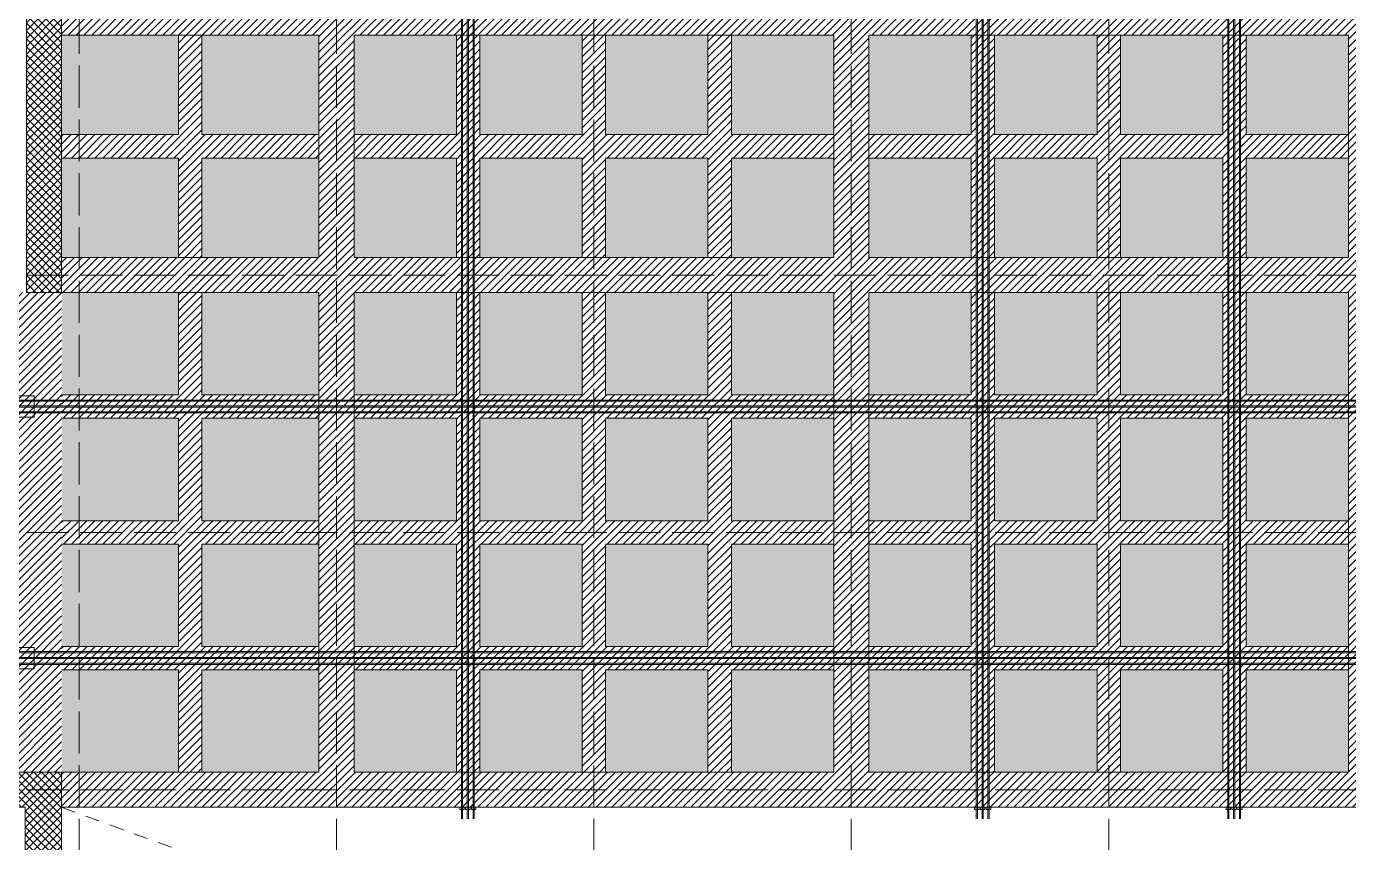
# Model space of a CAD drawing. Header units: metres. Extents: x -175 to 101, y -7 to 93.
# Drawn here: x 64.47 to 75.77, y 43.58 to 50.56 of the extents above; entities that cross this region are included whole.
import ezdxf

# ---------------------------------------------------------------- set-up
doc = ezdxf.new("R2010")
doc.units = ezdxf.units.M
doc.linetypes.add('ACAD_ISO02W100', pattern=[15, 12, -3])
for name, color, linetype, lineweight, transparency in [('DG_DISCONTINUA', 252, 'ACAD_ISO02W100', 5, 0.6), ('DG_EJES', 253, 'ACAD_ISO02W100', 5, 0.7), ('E_TRANSPARENTE', 254, 'Continuous', 9, 0.4)]:
    doc.layers.add(name, color=color, linetype=linetype, lineweight=lineweight, transparency=transparency)
for name, color, linetype, lineweight in [('E_NERVIOS', 20, 'Continuous', 9), ('E_PILARES', 14, 'Continuous', 9), ('E_POSTENSADO', 12, 'Continuous', 13), ('E_SOMBREADO', 252, 'Continuous', 5), ('E_VIGAS', 14, 'Continuous', 9)]:
    doc.layers.add(name, color=color, linetype=linetype, lineweight=lineweight)
pattern_1 = [(45, (60.478136, 37.583447), (-0.03367596, 0.03367596), [])]

# ---------------------------------------------------------------- blocks, each defined once
blk = doc.blocks.new('POST1')
at = {"layer": 'E_POSTENSADO'}
for p, q in [((-4661.351, 3073.912), (-4661.351, 3092.022)), ((-4661.341, 3073.912), (-4661.341, 3092.022)), ((-4661.301, 3073.912), (-4661.301, 3092.022)), ((-4661.291, 3073.912), (-4661.291, 3092.022)), ((-4661.251, 3073.912), (-4661.251, 3092.022)), ((-4661.241, 3073.912), (-4661.241, 3092.022))]:
    blk.add_line(p, q, dxfattribs=at)
at = {"layer": 'E_TRANSPARENTE', "linetype": 'Continuous'}
blk.add_lwpolyline([(-4661.387, 3092.042), (-4661.204, 3092.042), (-4661.204, 3091.847), (-4661.387, 3091.847)], close=True, dxfattribs=at)

msp = doc.modelspace()

# ---------------------------------------------------------------- hatches: boundary and pattern name
at = {"linetype": 'Continuous', "transparency": 33554508}
h = msp.add_hatch(dxfattribs=at)
h.set_pattern_fill('ANSI37', color=256, scale=0.015, angle=90)
h.set_pattern_definition([(135, (4914.41051, -2869.521634), (-0.03367596045, -0.03367596045), []), (225, (4914.41051, -2869.521634), (0.03367596045, -0.03367596045), [])])
h.paths.add_polyline_path([(64.7681, 54.8834), (60.7781, 54.8834), (60.7781, 48.2834), (61.0781, 48.2834), (61.0781, 54.6334), (64.4681, 54.6334), (64.4681, 48.2834), (64.7681, 48.2834)])
h = msp.add_hatch(dxfattribs=at)
h.set_pattern_fill('ANSI31', color=256, scale=0.015)
h.set_pattern_definition(pattern_1)
h.paths.add_polyline_path([(82.3681, 54.8834), (82.3681, 54.8834), (64.7681, 54.8834), (64.7681, 53.8084), (66.9681, 53.8084), (66.9681, 50.7834), (64.7681, 50.7834), (64.7681, 50.4834), (66.9681, 50.4834), (66.9681, 48.5834), (64.7681, 48.5834), (64.7681, 48.2834), (66.9681, 48.2834), (66.9681, 44.1834), (64.7681, 44.1834), (64.7681, 43.8834), (82.3681, 43.8834), (82.3681, 44.1834)])
h.paths.add_polyline_path([(71.3681, 53.8084), (67.2681, 53.8084), (67.2681, 50.7834), (71.3681, 50.7834)], flags=16)
h.paths.add_polyline_path([(75.7681, 53.8084), (71.6681, 53.8084), (71.6681, 50.7834), (75.7681, 50.7834)], flags=16)
h.paths.add_polyline_path([(80.1681, 53.8084), (76.0681, 53.8084), (76.0681, 50.7834), (80.1681, 50.7834)], flags=16)
h.paths.add_polyline_path([(81.3431, 53.8084), (80.4681, 53.8084), (80.4681, 50.7834), (81.3431, 50.7834)], flags=16)
h.paths.add_polyline_path([(81.3431, 50.4834), (80.4681, 50.4834), (80.4681, 48.5834), (81.3431, 48.5834)], flags=16)
h.paths.add_polyline_path([(80.1681, 50.4834), (76.0681, 50.4834), (76.0681, 48.5834), (80.1681, 48.5834)], flags=16)
h.paths.add_polyline_path([(75.7681, 50.4834), (71.6681, 50.4834), (71.6681, 48.5834), (75.7681, 48.5834)], flags=16)
h.paths.add_polyline_path([(71.3681, 50.4834), (67.2681, 50.4834), (67.2681, 48.5834), (71.3681, 48.5834)], flags=16)
h.paths.add_polyline_path([(71.3681, 48.2834), (67.2681, 48.2834), (67.2681, 44.1834), (71.3681, 44.1834)], flags=16)
h.paths.add_polyline_path([(75.7681, 48.2834), (71.6681, 48.2834), (71.6681, 44.1834), (75.7681, 44.1834)], flags=16)
h.paths.add_polyline_path([(80.1681, 48.2834), (76.0681, 48.2834), (76.0681, 44.1834), (80.1681, 44.1834)], flags=16)
h.paths.add_polyline_path([(81.3431, 48.2834), (80.4681, 48.2834), (80.4681, 44.1834), (81.3431, 44.1834)], flags=16)
h = msp.add_hatch(dxfattribs=at)
h.set_pattern_fill('ANSI31', color=256, scale=0.015)
h.set_pattern_definition(pattern_1)
h.paths.add_polyline_path([(66.9681, 47.4084), (65.9681, 47.4084), (65.9681, 48.2834), (65.7681, 48.2834), (65.7681, 47.4084), (64.7681, 47.4084), (64.7681, 47.2084), (65.7681, 47.2084), (65.7681, 46.3334), (64.7681, 46.3334), (64.7681, 46.1334), (65.7681, 46.1334), (65.7681, 45.2584), (64.7681, 45.2584), (64.7681, 45.0584), (65.7681, 45.0584), (65.7681, 44.1834), (65.9681, 44.1834), (65.9681, 45.0584), (66.9681, 45.0584), (66.9681, 45.2584), (65.9681, 45.2584), (65.9681, 46.1334), (66.9681, 46.1334), (66.9681, 46.3334), (65.9681, 46.3334), (65.9681, 47.2084), (66.9681, 47.2084)])
h.paths.add_polyline_path([(71.3681, 47.4084), (70.4931, 47.4084), (70.4931, 48.2834), (70.2931, 48.2834), (70.2931, 47.4084), (69.4181, 47.4084), (69.4181, 48.2834), (69.2181, 48.2834), (69.2181, 47.4084), (68.3431, 47.4084), (68.3431, 48.2834), (68.1431, 48.2834), (68.1431, 47.4084), (67.2681, 47.4084), (67.2681, 47.2084), (68.1431, 47.2084), (68.1431, 46.3334), (67.2681, 46.3334), (67.2681, 46.1334), (68.1431, 46.1334), (68.1431, 45.2584), (67.2681, 45.2584), (67.2681, 45.0584), (68.1431, 45.0584), (68.1431, 44.1834), (68.3431, 44.1834), (68.3431, 45.0584), (69.2181, 45.0584), (69.2181, 44.1834), (69.4181, 44.1834), (69.4181, 45.0584), (70.2931, 45.0584), (70.2931, 44.1834), (70.4931, 44.1834), (70.4931, 45.0584), (71.3681, 45.0584), (71.3681, 45.2584), (70.4931, 45.2584), (70.4931, 46.1334), (71.3681, 46.1334), (71.3681, 46.3334), (70.4931, 46.3334), (70.4931, 47.2084), (71.3681, 47.2084)])
h.paths.add_polyline_path([(68.3431, 47.2084), (69.2181, 47.2084), (69.2181, 46.3334), (68.3431, 46.3334)], flags=16)
h.paths.add_polyline_path([(69.4181, 47.2084), (70.2931, 47.2084), (70.2931, 46.3334), (69.4181, 46.3334)], flags=16)
h.paths.add_polyline_path([(68.3431, 46.1334), (69.2181, 46.1334), (69.2181, 45.2584), (68.3431, 45.2584)], flags=16)
h.paths.add_polyline_path([(69.4181, 46.1334), (70.2931, 46.1334), (70.2931, 45.2584), (69.4181, 45.2584)], flags=16)
h.paths.add_polyline_path([(66.9681, 51.8584), (65.9681, 51.8584), (65.9681, 52.7334), (66.9681, 52.7334), (66.9681, 52.9334), (65.9681, 52.9334), (65.9681, 53.8084), (65.7681, 53.8084), (65.7681, 52.9334), (64.7681, 52.9334), (64.7681, 52.7334), (65.7681, 52.7334), (65.7681, 51.8584), (64.7681, 51.8584), (64.7681, 51.6584), (65.7681, 51.6584), (65.7681, 50.7834), (65.9681, 50.7834), (65.9681, 51.6584), (66.9681, 51.6584)])
h.paths.add_polyline_path([(65.9681, 50.4834), (65.7681, 50.4834), (65.7681, 49.6334), (64.7681, 49.6334), (64.7681, 49.4334), (65.7681, 49.4334), (65.7681, 48.5834), (65.9681, 48.5834), (65.9681, 49.4334), (66.9681, 49.4334), (66.9681, 49.6334), (65.9681, 49.6334)])
h.paths.add_polyline_path([(71.3681, 49.6334), (70.4931, 49.6334), (70.4931, 50.4834), (70.2931, 50.4834), (70.2931, 49.6334), (69.4181, 49.6334), (69.4181, 50.4834), (69.2181, 50.4834), (69.2181, 49.6334), (68.3431, 49.6334), (68.3431, 50.4834), (68.1431, 50.4834), (68.1431, 49.6334), (67.2681, 49.6334), (67.2681, 49.4334), (68.1431, 49.4334), (68.1431, 48.5834), (68.3431, 48.5834), (68.3431, 49.4334), (69.2181, 49.4334), (69.2181, 48.5834), (69.4181, 48.5834), (69.4181, 49.4334), (70.2931, 49.4334), (70.2931, 48.5834), (70.4931, 48.5834), (70.4931, 49.4334), (71.3681, 49.4334)])
h.paths.add_polyline_path([(70.4931, 52.7334), (71.3681, 52.7334), (71.3681, 52.9334), (70.4931, 52.9334), (70.4931, 53.8084), (70.2931, 53.8084), (70.2931, 52.9334), (69.4181, 52.9334), (69.4181, 53.8084), (69.2181, 53.8084), (69.2181, 52.9334), (68.3431, 52.9334), (68.3431, 53.8084), (68.1431, 53.8084), (68.1431, 52.9334), (67.2681, 52.9334), (67.2681, 52.7334), (68.1431, 52.7334), (68.1431, 51.8584), (67.2681, 51.8584), (67.2681, 51.6584), (68.1431, 51.6584), (68.1431, 50.7834), (68.3431, 50.7834), (68.3431, 51.6584), (69.2181, 51.6584), (69.2181, 50.7834), (69.4181, 50.7834), (69.4181, 51.6584), (70.2931, 51.6584), (70.2931, 50.7834), (70.4931, 50.7834), (70.4931, 51.6584), (71.3681, 51.6584), (71.3681, 51.8584), (70.4931, 51.8584)])
h.paths.add_polyline_path([(68.3431, 52.7334), (69.2181, 52.7334), (69.2181, 51.8584), (68.3431, 51.8584)], flags=16)
h.paths.add_polyline_path([(69.4181, 52.7334), (70.2931, 52.7334), (70.2931, 51.8584), (69.4181, 51.8584)], flags=16)
h.paths.add_polyline_path([(75.7681, 52.9334), (74.8931, 52.9334), (74.8931, 53.8084), (74.6931, 53.8084), (74.6931, 52.9334), (73.8181, 52.9334), (73.8181, 53.8084), (73.6181, 53.8084), (73.6181, 52.9334), (72.7431, 52.9334), (72.7431, 53.8084), (72.5431, 53.8084), (72.5431, 52.9334), (71.6681, 52.9334), (71.6681, 52.7334), (72.5431, 52.7334), (72.5431, 51.8584), (71.6681, 51.8584), (71.6681, 51.6584), (72.5431, 51.6584), (72.5431, 50.7834), (72.7431, 50.7834), (72.7431, 51.6584), (73.6181, 51.6584), (73.6181, 50.7834), (73.8181, 50.7834), (73.8181, 51.6584), (74.6931, 51.6584), (74.6931, 50.7834), (74.8931, 50.7834), (74.8931, 51.6584), (75.7681, 51.6584), (75.7681, 51.8584), (74.8931, 51.8584), (74.8931, 52.7334), (75.7681, 52.7334)])
h.paths.add_polyline_path([(72.7431, 52.7334), (73.6181, 52.7334), (73.6181, 51.8584), (72.7431, 51.8584)], flags=16)
h.paths.add_polyline_path([(73.8181, 52.7334), (74.6931, 52.7334), (74.6931, 51.8584), (73.8181, 51.8584)], flags=16)
h.paths.add_polyline_path([(80.1681, 52.9334), (79.2931, 52.9334), (79.2931, 53.8084), (79.0931, 53.8084), (79.0931, 52.9334), (78.2181, 52.9334), (78.2181, 53.8084), (78.0181, 53.8084), (78.0181, 52.9334), (77.1431, 52.9334), (77.1431, 53.8084), (76.9431, 53.8084), (76.9431, 52.9334), (76.0681, 52.9334), (76.0681, 52.7334), (76.9431, 52.7334), (76.9431, 51.8584), (76.0681, 51.8584), (76.0681, 51.6584), (76.9431, 51.6584), (76.9431, 50.7834), (77.1431, 50.7834), (77.1431, 51.6584), (78.0181, 51.6584), (78.0181, 50.7834), (78.2181, 50.7834), (78.2181, 51.6584), (79.0931, 51.6584), (79.0931, 50.7834), (79.2931, 50.7834), (79.2931, 51.6584), (80.1681, 51.6584), (80.1681, 51.8584), (79.2931, 51.8584), (79.2931, 52.7334), (80.1681, 52.7334)])
h.paths.add_polyline_path([(78.0181, 52.7334), (78.0181, 51.8584), (77.1431, 51.8584), (77.1431, 52.7334)], flags=16)
h.paths.add_polyline_path([(78.2181, 52.7334), (79.0931, 52.7334), (79.0931, 51.8584), (78.2181, 51.8584)], flags=16)
h.paths.add_polyline_path([(80.1681, 49.6334), (79.2931, 49.6334), (79.2931, 50.4834), (79.0931, 50.4834), (79.0931, 49.6334), (78.2181, 49.6334), (78.2181, 50.4834), (78.0181, 50.4834), (78.0181, 49.6334), (77.1431, 49.6334), (77.1431, 50.4834), (76.9431, 50.4834), (76.9431, 49.6334), (76.0681, 49.6334), (76.0681, 49.4334), (76.9431, 49.4334), (76.9431, 48.5834), (77.1431, 48.5834), (77.1431, 49.4334), (78.0181, 49.4334), (78.0181, 48.5834), (78.2181, 48.5834), (78.2181, 49.4334), (79.0931, 49.4334), (79.0931, 48.5834), (79.2931, 48.5834), (79.2931, 49.4334), (80.1681, 49.4334)])
h.paths.add_polyline_path([(75.7681, 49.6334), (74.8931, 49.6334), (74.8931, 50.4834), (74.6931, 50.4834), (74.6931, 49.6334), (73.8181, 49.6334), (73.8181, 50.4834), (73.6181, 50.4834), (73.6181, 49.6334), (72.7431, 49.6334), (72.7431, 50.4834), (72.5431, 50.4834), (72.5431, 49.6334), (71.6681, 49.6334), (71.6681, 49.4334), (72.5431, 49.4334), (72.5431, 48.5834), (72.7431, 48.5834), (72.7431, 49.4334), (73.6181, 49.4334), (73.6181, 48.5834), (73.8181, 48.5834), (73.8181, 49.4334), (74.6931, 49.4334), (74.6931, 48.5834), (74.8931, 48.5834), (74.8931, 49.4334), (75.7681, 49.4334)])
h.paths.add_polyline_path([(81.3431, 52.9334), (80.4681, 52.9334), (80.4681, 52.7334), (81.3431, 52.7334)])
h.paths.add_polyline_path([(81.3431, 51.8584), (80.4681, 51.8584), (80.4681, 51.6584), (81.3431, 51.6584)])
h.paths.add_polyline_path([(81.3431, 49.6334), (80.4681, 49.6334), (80.4681, 49.4334), (81.3431, 49.4334)])
h.paths.add_polyline_path([(75.7681, 47.4084), (74.8931, 47.4084), (74.8931, 48.2834), (74.6931, 48.2834), (74.6931, 47.4084), (73.8181, 47.4084), (73.8181, 48.2834), (73.6181, 48.2834), (73.6181, 47.4084), (72.7431, 47.4084), (72.7431, 48.2834), (72.5431, 48.2834), (72.5431, 47.4084), (71.6681, 47.4084), (71.6681, 47.2084), (72.5431, 47.2084), (72.5431, 46.3334), (71.6681, 46.3334), (71.6681, 46.1334), (72.5431, 46.1334), (72.5431, 45.2584), (71.6681, 45.2584), (71.6681, 45.0584), (72.5431, 45.0584), (72.5431, 44.1834), (72.7431, 44.1834), (72.7431, 45.0584), (73.6181, 45.0584), (73.6181, 44.1834), (73.8181, 44.1834), (73.8181, 45.0584), (74.6931, 45.0584), (74.6931, 44.1834), (74.8931, 44.1834), (74.8931, 45.0584), (75.7681, 45.0584), (75.7681, 45.2584), (74.8931, 45.2584), (74.8931, 46.1334), (75.7681, 46.1334), (75.7681, 46.3334), (74.8931, 46.3334), (74.8931, 47.2084), (75.7681, 47.2084)])
h.paths.add_polyline_path([(74.6931, 47.2084), (74.6931, 46.3334), (73.8181, 46.3334), (73.8181, 47.2084)], flags=16)
h.paths.add_polyline_path([(73.6181, 47.2084), (73.6181, 46.3334), (72.7431, 46.3334), (72.7431, 47.2084)], flags=16)
h.paths.add_polyline_path([(74.6931, 46.1334), (74.6931, 45.2584), (73.8181, 45.2584), (73.8181, 46.1334)], flags=16)
h.paths.add_polyline_path([(73.6181, 46.1334), (73.6181, 45.2584), (72.7431, 45.2584), (72.7431, 46.1334)], flags=16)
h.paths.add_polyline_path([(80.1681, 47.4084), (79.2931, 47.4084), (79.2931, 48.2834), (79.0931, 48.2834), (79.0931, 47.4084), (78.2181, 47.4084), (78.2181, 48.2834), (78.0181, 48.2834), (78.0181, 47.4084), (77.1431, 47.4084), (77.1431, 48.2834), (76.9431, 48.2834), (76.9431, 47.4084), (76.0681, 47.4084), (76.0681, 47.2084), (76.9431, 47.2084), (76.9431, 46.3334), (76.0681, 46.3334), (76.0681, 46.1334), (76.9431, 46.1334), (76.9431, 45.2584), (76.0681, 45.2584), (76.0681, 45.0584), (76.9431, 45.0584), (76.9431, 44.1834), (77.1431, 44.1834), (77.1431, 45.0584), (78.0181, 45.0584), (78.0181, 44.1834), (78.2181, 44.1834), (78.2181, 45.0584), (79.0931, 45.0584), (79.0931, 44.1834), (79.2931, 44.1834), (79.2931, 45.0584), (80.1681, 45.0584), (80.1681, 45.2584), (79.2931, 45.2584), (79.2931, 46.1334), (80.1681, 46.1334), (80.1681, 46.3334), (79.2931, 46.3334), (79.2931, 47.2084), (80.1681, 47.2084)])
h.paths.add_polyline_path([(77.1431, 47.2084), (78.0181, 47.2084), (78.0181, 46.3334), (77.1431, 46.3334)], flags=16)
h.paths.add_polyline_path([(77.1431, 46.1334), (78.0181, 46.1334), (78.0181, 45.2584), (77.1431, 45.2584)], flags=16)
h.paths.add_polyline_path([(78.2181, 47.2084), (79.0931, 47.2084), (79.0931, 46.3334), (78.2181, 46.3334)], flags=16)
h.paths.add_polyline_path([(78.2181, 46.1334), (79.0931, 46.1334), (79.0931, 45.2584), (78.2181, 45.2584)], flags=16)
h.paths.add_polyline_path([(81.3431, 47.4084), (80.4681, 47.4084), (80.4681, 47.2084), (81.3431, 47.2084)])
h.paths.add_polyline_path([(81.3431, 46.3334), (80.4681, 46.3334), (80.4681, 46.1334), (81.3431, 46.1334)])
h.paths.add_polyline_path([(81.3431, 45.2584), (80.4681, 45.2584), (80.4681, 45.0584), (81.3431, 45.0584)])
h.paths.add_polyline_path([(64.4581, 40.8084), (64.068, 40.8084), (64.068, 41.6834), (63.868, 41.6834), (63.868, 40.8084), (62.8681, 40.8084), (62.8681, 41.6834), (62.6681, 41.6834), (62.6681, 40.8084), (61.6683, 40.8084), (61.6683, 41.6834), (61.4683, 41.6834), (61.4683, 40.8084), (61.0781, 40.8084), (61.0781, 40.6084), (61.4683, 40.6084), (61.4683, 39.7334), (61.0781, 39.7334), (61.0781, 39.5334), (61.4683, 39.5334), (61.4683, 38.6584), (61.6683, 38.6584), (61.6683, 39.5334), (62.6681, 39.5334), (62.6681, 38.6584), (62.8681, 38.6584), (62.8681, 39.5334), (63.868, 39.5334), (63.868, 38.6584), (64.068, 38.6584), (64.068, 39.5334), (64.4581, 39.5334), (64.4581, 39.7334), (64.068, 39.7334), (64.068, 40.6084), (64.4581, 40.6084)])
h.paths.add_polyline_path([(62.6681, 40.6084), (62.6681, 39.7334), (61.6683, 39.7334), (61.6683, 40.6084)], flags=16)
h.paths.add_polyline_path([(62.8681, 40.6084), (63.868, 40.6084), (63.868, 39.7334), (62.8681, 39.7334)], flags=16)
h = msp.add_hatch(dxfattribs=at)
h.set_pattern_fill('ANSI31', color=256, scale=0.015)
h.set_pattern_definition([(45, (50.403136, 37.283447), (-0.03367596, 0.03367596), [])])
h.paths.add_polyline_path([(60.7781, 44.1838), (60.7781, 48.2834), (64.7681, 48.2834), (64.7681, 44.1838)])
h = msp.add_hatch(dxfattribs=at)
h.set_pattern_fill('ANSI37', color=256, scale=0.015, angle=90)
h.set_pattern_definition([(135, (4889.417717, -2874.17289), (-0.03367596045, -0.03367596045), []), (225, (4889.417717, -2874.17289), (0.03367596045, -0.03367596045), [])])
h.paths.add_polyline_path([(61.2386, 44.1838), (60.7781, 44.1838), (60.7781, 41.6834), (64.7681, 41.6834), (64.7681, 44.1838), (64.2976, 44.1838), (64.2976, 43.8834), (64.4581, 43.8834), (64.4581, 41.9834), (61.0781, 41.9834), (61.0781, 43.8834), (61.2386, 43.8834)])
h.paths.add_polyline_path([(63.0976, 44.1838), (62.4386, 44.1838), (62.4386, 43.8834), (63.0976, 43.8834)], flags=16)
at = {"layer": 'E_SOMBREADO', "linetype": 'Continuous', "transparency": 33554457}
h = msp.add_hatch(color=256, dxfattribs=at)
h.dxf.hatch_style = 1
h.paths.add_polyline_path([(65.7681, 50.4834), (64.7681, 50.4834), (64.7681, 49.6334), (65.7681, 49.6334)])
h = msp.add_hatch(color=256, dxfattribs=at)
h.dxf.hatch_style = 1
h.paths.add_polyline_path([(66.9681, 50.4834), (65.9681, 50.4834), (65.9681, 49.6334), (66.9681, 49.6334)])
h = msp.add_hatch(color=256, dxfattribs=at)
h.dxf.hatch_style = 1
h.paths.add_polyline_path([(68.1431, 50.4834), (67.2681, 50.4834), (67.2681, 49.6334), (68.1431, 49.6334)])
h = msp.add_hatch(color=256, dxfattribs=at)
h.dxf.hatch_style = 1
h.paths.add_polyline_path([(69.2181, 50.4834), (68.3431, 50.4834), (68.3431, 49.6334), (69.2181, 49.6334)])
h = msp.add_hatch(color=256, dxfattribs=at)
h.dxf.hatch_style = 1
h.paths.add_polyline_path([(70.2931, 50.4834), (69.4181, 50.4834), (69.4181, 49.6334), (70.2931, 49.6334)])
h = msp.add_hatch(color=256, dxfattribs=at)
h.dxf.hatch_style = 1
h.paths.add_polyline_path([(71.3681, 50.4834), (70.4931, 50.4834), (70.4931, 49.6334), (71.3681, 49.6334)])
h = msp.add_hatch(color=256, dxfattribs=at)
h.dxf.hatch_style = 1
h.paths.add_polyline_path([(72.5431, 50.4834), (71.6681, 50.4834), (71.6681, 49.6334), (72.5431, 49.6334)])
h = msp.add_hatch(color=256, dxfattribs=at)
h.dxf.hatch_style = 1
h.paths.add_polyline_path([(73.6181, 50.4834), (72.7431, 50.4834), (72.7431, 49.6334), (73.6181, 49.6334)])
h = msp.add_hatch(color=256, dxfattribs=at)
h.dxf.hatch_style = 1
h.paths.add_polyline_path([(74.6931, 50.4834), (73.8181, 50.4834), (73.8181, 49.6334), (74.6931, 49.6334)])
h = msp.add_hatch(color=256, dxfattribs=at)
h.dxf.hatch_style = 1
h.paths.add_polyline_path([(75.7681, 50.4834), (74.8931, 50.4834), (74.8931, 49.6334), (75.7681, 49.6334)])
h = msp.add_hatch(color=256, dxfattribs=at)
h.dxf.hatch_style = 1
h.paths.add_polyline_path([(65.7681, 49.4334), (64.7681, 49.4334), (64.7681, 48.5834), (65.7681, 48.5834)])
h = msp.add_hatch(color=256, dxfattribs=at)
h.dxf.hatch_style = 1
h.paths.add_polyline_path([(66.9681, 49.4334), (65.9681, 49.4334), (65.9681, 48.5834), (66.9681, 48.5834)])
h = msp.add_hatch(color=256, dxfattribs=at)
h.dxf.hatch_style = 1
h.paths.add_polyline_path([(68.1431, 49.4334), (67.2681, 49.4334), (67.2681, 48.5834), (68.1431, 48.5834)])
h = msp.add_hatch(color=256, dxfattribs=at)
h.dxf.hatch_style = 1
h.paths.add_polyline_path([(69.2181, 49.4334), (68.3431, 49.4334), (68.3431, 48.5834), (69.2181, 48.5834)])
h = msp.add_hatch(color=256, dxfattribs=at)
h.dxf.hatch_style = 1
h.paths.add_polyline_path([(70.2931, 49.4334), (69.4181, 49.4334), (69.4181, 48.5834), (70.2931, 48.5834)])
h = msp.add_hatch(color=256, dxfattribs=at)
h.dxf.hatch_style = 1
h.paths.add_polyline_path([(71.3681, 49.4334), (70.4931, 49.4334), (70.4931, 48.5834), (71.3681, 48.5834)])
h = msp.add_hatch(color=256, dxfattribs=at)
h.dxf.hatch_style = 1
h.paths.add_polyline_path([(72.5431, 49.4334), (71.6681, 49.4334), (71.6681, 48.5834), (72.5431, 48.5834)])
h = msp.add_hatch(color=256, dxfattribs=at)
h.dxf.hatch_style = 1
h.paths.add_polyline_path([(73.6181, 49.4334), (72.7431, 49.4334), (72.7431, 48.5834), (73.6181, 48.5834)])
h = msp.add_hatch(color=256, dxfattribs=at)
h.dxf.hatch_style = 1
h.paths.add_polyline_path([(74.6931, 49.4334), (73.8181, 49.4334), (73.8181, 48.5834), (74.6931, 48.5834)])
h = msp.add_hatch(color=256, dxfattribs=at)
h.dxf.hatch_style = 1
h.paths.add_polyline_path([(75.7681, 49.4334), (74.8931, 49.4334), (74.8931, 48.5834), (75.7681, 48.5834)])
h = msp.add_hatch(color=256, dxfattribs=at)
h.dxf.hatch_style = 1
h.paths.add_polyline_path([(65.7681, 48.2834), (64.7681, 48.2834), (64.7681, 47.4084), (65.7681, 47.4084)])
h = msp.add_hatch(color=256, dxfattribs=at)
h.dxf.hatch_style = 1
h.paths.add_polyline_path([(66.9681, 48.2834), (65.9681, 48.2834), (65.9681, 47.4084), (66.9681, 47.4084)])
h = msp.add_hatch(color=256, dxfattribs=at)
h.dxf.hatch_style = 1
h.paths.add_polyline_path([(68.1431, 48.2834), (67.2681, 48.2834), (67.2681, 47.4084), (68.1431, 47.4084)])
h = msp.add_hatch(color=256, dxfattribs=at)
h.dxf.hatch_style = 1
h.paths.add_polyline_path([(69.2181, 48.2834), (68.3431, 48.2834), (68.3431, 47.4084), (69.2181, 47.4084)])
h = msp.add_hatch(color=256, dxfattribs=at)
h.dxf.hatch_style = 1
h.paths.add_polyline_path([(70.2931, 48.2834), (69.4181, 48.2834), (69.4181, 47.4084), (70.2931, 47.4084)])
h = msp.add_hatch(color=256, dxfattribs=at)
h.dxf.hatch_style = 1
h.paths.add_polyline_path([(71.3681, 48.2834), (70.4931, 48.2834), (70.4931, 47.4084), (71.3681, 47.4084)])
h = msp.add_hatch(color=256, dxfattribs=at)
h.dxf.hatch_style = 1
h.paths.add_polyline_path([(72.5431, 48.2834), (71.6681, 48.2834), (71.6681, 47.4084), (72.5431, 47.4084)])
h = msp.add_hatch(color=256, dxfattribs=at)
h.dxf.hatch_style = 1
h.paths.add_polyline_path([(73.6181, 48.2834), (72.7431, 48.2834), (72.7431, 47.4084), (73.6181, 47.4084)])
h = msp.add_hatch(color=256, dxfattribs=at)
h.dxf.hatch_style = 1
h.paths.add_polyline_path([(74.6931, 48.2834), (73.8181, 48.2834), (73.8181, 47.4084), (74.6931, 47.4084)])
h = msp.add_hatch(color=256, dxfattribs=at)
h.dxf.hatch_style = 1
h.paths.add_polyline_path([(75.7681, 48.2834), (74.8931, 48.2834), (74.8931, 47.4084), (75.7681, 47.4084)])
h = msp.add_hatch(color=256, dxfattribs=at)
h.dxf.hatch_style = 1
h.paths.add_polyline_path([(65.7681, 47.2084), (64.7681, 47.2084), (64.7681, 46.3334), (65.7681, 46.3334)])
h = msp.add_hatch(color=256, dxfattribs=at)
h.dxf.hatch_style = 1
h.paths.add_polyline_path([(66.9681, 47.2084), (65.9681, 47.2084), (65.9681, 46.3334), (66.9681, 46.3334)])
h = msp.add_hatch(color=256, dxfattribs=at)
h.dxf.hatch_style = 1
h.paths.add_polyline_path([(68.1431, 47.2084), (67.2681, 47.2084), (67.2681, 46.3334), (68.1431, 46.3334)])
h = msp.add_hatch(color=256, dxfattribs=at)
h.dxf.hatch_style = 1
h.paths.add_polyline_path([(69.2181, 47.2084), (68.3431, 47.2084), (68.3431, 46.3334), (69.2181, 46.3334)])
h = msp.add_hatch(color=256, dxfattribs=at)
h.dxf.hatch_style = 1
h.paths.add_polyline_path([(70.2931, 47.2084), (69.4181, 47.2084), (69.4181, 46.3334), (70.2931, 46.3334)])
h = msp.add_hatch(color=256, dxfattribs=at)
h.dxf.hatch_style = 1
h.paths.add_polyline_path([(71.3681, 47.2084), (70.4931, 47.2084), (70.4931, 46.3334), (71.3681, 46.3334)])
h = msp.add_hatch(color=256, dxfattribs=at)
h.dxf.hatch_style = 1
h.paths.add_polyline_path([(72.5431, 47.2084), (71.6681, 47.2084), (71.6681, 46.3334), (72.5431, 46.3334)])
h = msp.add_hatch(color=256, dxfattribs=at)
h.dxf.hatch_style = 1
h.paths.add_polyline_path([(73.6181, 47.2084), (72.7431, 47.2084), (72.7431, 46.3334), (73.6181, 46.3334)])
h = msp.add_hatch(color=256, dxfattribs=at)
h.dxf.hatch_style = 1
h.paths.add_polyline_path([(74.6931, 47.2084), (73.8181, 47.2084), (73.8181, 46.3334), (74.6931, 46.3334)])
h = msp.add_hatch(color=256, dxfattribs=at)
h.dxf.hatch_style = 1
h.paths.add_polyline_path([(75.7681, 47.2084), (74.8931, 47.2084), (74.8931, 46.3334), (75.7681, 46.3334)])
h = msp.add_hatch(color=256, dxfattribs=at)
h.dxf.hatch_style = 1
h.paths.add_polyline_path([(65.7681, 46.1334), (64.7681, 46.1334), (64.7681, 45.2584), (65.7681, 45.2584)])
h = msp.add_hatch(color=256, dxfattribs=at)
h.dxf.hatch_style = 1
h.paths.add_polyline_path([(66.9681, 46.1334), (65.9681, 46.1334), (65.9681, 45.2584), (66.9681, 45.2584)])
h = msp.add_hatch(color=256, dxfattribs=at)
h.dxf.hatch_style = 1
h.paths.add_polyline_path([(68.1431, 46.1334), (67.2681, 46.1334), (67.2681, 45.2584), (68.1431, 45.2584)])
h = msp.add_hatch(color=256, dxfattribs=at)
h.dxf.hatch_style = 1
h.paths.add_polyline_path([(69.2181, 46.1334), (68.3431, 46.1334), (68.3431, 45.2584), (69.2181, 45.2584)])
h = msp.add_hatch(color=256, dxfattribs=at)
h.dxf.hatch_style = 1
h.paths.add_polyline_path([(70.2931, 46.1334), (69.4181, 46.1334), (69.4181, 45.2584), (70.2931, 45.2584)])
h = msp.add_hatch(color=256, dxfattribs=at)
h.dxf.hatch_style = 1
h.paths.add_polyline_path([(71.3681, 46.1334), (70.4931, 46.1334), (70.4931, 45.2584), (71.3681, 45.2584)])
h = msp.add_hatch(color=256, dxfattribs=at)
h.dxf.hatch_style = 1
h.paths.add_polyline_path([(72.5431, 46.1334), (71.6681, 46.1334), (71.6681, 45.2584), (72.5431, 45.2584)])
h = msp.add_hatch(color=256, dxfattribs=at)
h.dxf.hatch_style = 1
h.paths.add_polyline_path([(73.6181, 46.1334), (72.7431, 46.1334), (72.7431, 45.2584), (73.6181, 45.2584)])
h = msp.add_hatch(color=256, dxfattribs=at)
h.dxf.hatch_style = 1
h.paths.add_polyline_path([(74.6931, 46.1334), (73.8181, 46.1334), (73.8181, 45.2584), (74.6931, 45.2584)])
h = msp.add_hatch(color=256, dxfattribs=at)
h.dxf.hatch_style = 1
h.paths.add_polyline_path([(75.7681, 46.1334), (74.8931, 46.1334), (74.8931, 45.2584), (75.7681, 45.2584)])
h = msp.add_hatch(color=256, dxfattribs=at)
h.dxf.hatch_style = 1
h.paths.add_polyline_path([(65.7681, 45.0584), (64.7681, 45.0584), (64.7681, 44.1834), (65.7681, 44.1834)])
h = msp.add_hatch(color=256, dxfattribs=at)
h.dxf.hatch_style = 1
h.paths.add_polyline_path([(66.9681, 45.0584), (65.9681, 45.0584), (65.9681, 44.1834), (66.9681, 44.1834)])
h = msp.add_hatch(color=256, dxfattribs=at)
h.dxf.hatch_style = 1
h.paths.add_polyline_path([(68.1431, 45.0584), (67.2681, 45.0584), (67.2681, 44.1834), (68.1431, 44.1834)])
h = msp.add_hatch(color=256, dxfattribs=at)
h.dxf.hatch_style = 1
h.paths.add_polyline_path([(69.2181, 45.0584), (68.3431, 45.0584), (68.3431, 44.1834), (69.2181, 44.1834)])
h = msp.add_hatch(color=256, dxfattribs=at)
h.dxf.hatch_style = 1
h.paths.add_polyline_path([(70.2931, 45.0584), (69.4181, 45.0584), (69.4181, 44.1834), (70.2931, 44.1834)])
h = msp.add_hatch(color=256, dxfattribs=at)
h.dxf.hatch_style = 1
h.paths.add_polyline_path([(71.3681, 45.0584), (70.4931, 45.0584), (70.4931, 44.1834), (71.3681, 44.1834)])
h = msp.add_hatch(color=256, dxfattribs=at)
h.dxf.hatch_style = 1
h.paths.add_polyline_path([(72.5431, 45.0584), (71.6681, 45.0584), (71.6681, 44.1834), (72.5431, 44.1834)])
h = msp.add_hatch(color=256, dxfattribs=at)
h.dxf.hatch_style = 1
h.paths.add_polyline_path([(73.6181, 45.0584), (72.7431, 45.0584), (72.7431, 44.1834), (73.6181, 44.1834)])
h = msp.add_hatch(color=256, dxfattribs=at)
h.dxf.hatch_style = 1
h.paths.add_polyline_path([(74.6931, 45.0584), (73.8181, 45.0584), (73.8181, 44.1834), (74.6931, 44.1834)])
h = msp.add_hatch(color=256, dxfattribs=at)
h.dxf.hatch_style = 1
h.paths.add_polyline_path([(75.7681, 45.0584), (74.8931, 45.0584), (74.8931, 44.1834), (75.7681, 44.1834)])

# ---------------------------------------------------------------- linework, layer by layer
at = {"layer": 'DG_DISCONTINUA', "ltscale": 0.01}
msp.add_line((64.7681, 43.8834), (82.0681, 37.5834), dxfattribs=at)
at = {"layer": 'DG_EJES', "ltscale": 0.03}
for p, q in [((64.9181, 36.9834), (64.9181, 55.4834)), ((69.3181, 36.9834), (69.3181, 55.4834)), ((71.5181, 36.9834), (71.5181, 55.4834)), ((64.4681, 48.4334), (82.9681, 48.4334)), ((64.4681, 44.0334), (82.9681, 44.0334))]:
    msp.add_line(p, q, dxfattribs=at)
at = {"layer": 'DG_EJES', "ltscale": 0.03, "transparency": 33554483}
for p, q in [((67.1181, 36.9834), (67.1181, 55.4834)), ((73.7181, 36.9834), (73.7181, 55.4834)), ((64.4681, 46.2334), (82.9681, 46.2334))]:
    msp.add_line(p, q, dxfattribs=at)
at = {"layer": 'E_NERVIOS', "linetype": 'Continuous'}
for p, q in [((65.7681, 50.4834), (65.7681, 49.6334)), ((65.9681, 50.4834), (65.9681, 49.6334)), ((68.1431, 50.4834), (68.1431, 49.6334)), ((68.3431, 50.4834), (68.3431, 49.6334)), ((69.2181, 50.4834), (69.2181, 49.6334)), ((69.4181, 50.4834), (69.4181, 49.6334)), ((70.2931, 50.4834), (70.2931, 49.6334)), ((70.4931, 50.4834), (70.4931, 49.6334)), ((72.5431, 50.4834), (72.5431, 49.6334)), ((72.7431, 50.4834), (72.7431, 49.6334)), ((73.6181, 50.4834), (73.6181, 49.6334)), ((73.8181, 50.4834), (73.8181, 49.6334)), ((74.6931, 50.4834), (74.6931, 49.6334)), ((74.8931, 50.4834), (74.8931, 49.6334)), ((64.7681, 49.6334), (65.7681, 49.6334)), ((65.9681, 49.6334), (66.9681, 49.6334)), ((67.2681, 49.6334), (68.1431, 49.6334)), ((68.3431, 49.6334), (69.2181, 49.6334)), ((69.4181, 49.6334), (70.2931, 49.6334)), ((70.4931, 49.6334), (71.3681, 49.6334)), ((71.6681, 49.6334), (72.5431, 49.6334)), ((72.7431, 49.6334), (73.6181, 49.6334)), ((73.8181, 49.6334), (74.6931, 49.6334)), ((74.8931, 49.6334), (75.7681, 49.6334)), ((64.7681, 49.4334), (65.7681, 49.4334)), ((65.7681, 49.4334), (65.7681, 48.5834)), ((65.9681, 49.4334), (65.9681, 48.5834)), ((65.9681, 49.4334), (66.9681, 49.4334)), ((67.2681, 49.4334), (68.1431, 49.4334)), ((68.1431, 49.4334), (68.1431, 48.5834)), ((68.3431, 49.4334), (68.3431, 48.5834)), ((68.3431, 49.4334), (69.2181, 49.4334)), ((69.2181, 49.4334), (69.2181, 48.5834)), ((69.4181, 49.4334), (69.4181, 48.5834)), ((69.4181, 49.4334), (70.2931, 49.4334)), ((70.2931, 49.4334), (70.2931, 48.5834)), ((70.4931, 49.4334), (70.4931, 48.5834)), ((70.4931, 49.4334), (71.3681, 49.4334)), ((71.6681, 49.4334), (72.5431, 49.4334)), ((72.5431, 49.4334), (72.5431, 48.5834)), ((72.7431, 49.4334), (72.7431, 48.5834)), ((72.7431, 49.4334), (73.6181, 49.4334)), ((73.6181, 49.4334), (73.6181, 48.5834)), ((73.8181, 49.4334), (73.8181, 48.5834)), ((73.8181, 49.4334), (74.6931, 49.4334)), ((74.6931, 49.4334), (74.6931, 48.5834)), ((74.8931, 49.4334), (74.8931, 48.5834)), ((74.8931, 49.4334), (75.7681, 49.4334)), ((65.7681, 48.2834), (65.7681, 47.4084)), ((65.9681, 48.2834), (65.9681, 47.4084)), ((68.1431, 48.2834), (68.1431, 47.4084)), ((68.3431, 48.2834), (68.3431, 47.4084)), ((69.2181, 48.2834), (69.2181, 47.4084)), ((69.4181, 48.2834), (69.4181, 47.4084)), ((70.2931, 48.2834), (70.2931, 47.4084)), ((70.4931, 48.2834), (70.4931, 47.4084)), ((72.5431, 48.2834), (72.5431, 47.4084)), ((72.7431, 48.2834), (72.7431, 47.4084)), ((73.6181, 48.2834), (73.6181, 47.4084)), ((73.8181, 48.2834), (73.8181, 47.4084)), ((74.6931, 48.2834), (74.6931, 47.4084)), ((74.8931, 48.2834), (74.8931, 47.4084)), ((64.7681, 47.4084), (65.7681, 47.4084)), ((65.9681, 47.4084), (66.9681, 47.4084)), ((67.2681, 47.4084), (68.1431, 47.4084)), ((68.3431, 47.4084), (69.2181, 47.4084)), ((69.4181, 47.4084), (70.2931, 47.4084)), ((70.4931, 47.4084), (71.3681, 47.4084)), ((71.6681, 47.4084), (72.5431, 47.4084)), ((72.7431, 47.4084), (73.6181, 47.4084)), ((73.8181, 47.4084), (74.6931, 47.4084)), ((74.8931, 47.4084), (75.7681, 47.4084)), ((64.7681, 47.2084), (65.7681, 47.2084)), ((65.7681, 47.2084), (65.7681, 46.3334)), ((65.9681, 47.2084), (65.9681, 46.3334)), ((65.9681, 47.2084), (66.9681, 47.2084)), ((67.2681, 47.2084), (68.1431, 47.2084)), ((68.1431, 47.2084), (68.1431, 46.3334)), ((68.3431, 47.2084), (68.3431, 46.3334)), ((68.3431, 47.2084), (69.2181, 47.2084)), ((69.2181, 47.2084), (69.2181, 46.3334)), ((69.4181, 47.2084), (69.4181, 46.3334)), ((69.4181, 47.2084), (70.2931, 47.2084)), ((70.2931, 47.2084), (70.2931, 46.3334)), ((70.4931, 47.2084), (70.4931, 46.3334)), ((70.4931, 47.2084), (71.3681, 47.2084)), ((71.6681, 47.2084), (72.5431, 47.2084)), ((72.5431, 47.2084), (72.5431, 46.3334)), ((72.7431, 47.2084), (72.7431, 46.3334)), ((72.7431, 47.2084), (73.6181, 47.2084)), ((73.6181, 47.2084), (73.6181, 46.3334)), ((73.8181, 47.2084), (73.8181, 46.3334)), ((73.8181, 47.2084), (74.6931, 47.2084)), ((74.6931, 47.2084), (74.6931, 46.3334)), ((74.8931, 47.2084), (74.8931, 46.3334)), ((74.8931, 47.2084), (75.7681, 47.2084)), ((64.7681, 46.3334), (65.7681, 46.3334)), ((65.9681, 46.3334), (66.9681, 46.3334)), ((67.2681, 46.3334), (68.1431, 46.3334)), ((68.3431, 46.3334), (69.2181, 46.3334)), ((69.4181, 46.3334), (70.2931, 46.3334)), ((70.4931, 46.3334), (71.3681, 46.3334)), ((71.6681, 46.3334), (72.5431, 46.3334)), ((72.7431, 46.3334), (73.6181, 46.3334)), ((73.8181, 46.3334), (74.6931, 46.3334)), ((74.8931, 46.3334), (75.7681, 46.3334)), ((64.7681, 46.1334), (65.7681, 46.1334)), ((65.7681, 46.1334), (65.7681, 45.2584)), ((65.9681, 46.1334), (65.9681, 45.2584)), ((65.9681, 46.1334), (66.9681, 46.1334)), ((67.2681, 46.1334), (68.1431, 46.1334)), ((68.1431, 46.1334), (68.1431, 45.2584)), ((68.3431, 46.1334), (68.3431, 45.2584)), ((68.3431, 46.1334), (69.2181, 46.1334)), ((69.2181, 46.1334), (69.2181, 45.2584)), ((69.4181, 46.1334), (69.4181, 45.2584)), ((69.4181, 46.1334), (70.2931, 46.1334)), ((70.2931, 46.1334), (70.2931, 45.2584)), ((70.4931, 46.1334), (70.4931, 45.2584)), ((70.4931, 46.1334), (71.3681, 46.1334)), ((71.6681, 46.1334), (72.5431, 46.1334)), ((72.5431, 46.1334), (72.5431, 45.2584)), ((72.7431, 46.1334), (72.7431, 45.2584)), ((72.7431, 46.1334), (73.6181, 46.1334)), ((73.6181, 46.1334), (73.6181, 45.2584)), ((73.8181, 46.1334), (73.8181, 45.2584)), ((73.8181, 46.1334), (74.6931, 46.1334)), ((74.6931, 46.1334), (74.6931, 45.2584)), ((74.8931, 46.1334), (74.8931, 45.2584)), ((74.8931, 46.1334), (75.7681, 46.1334)), ((64.7681, 45.2584), (65.7681, 45.2584)), ((65.9681, 45.2584), (66.9681, 45.2584)), ((67.2681, 45.2584), (68.1431, 45.2584)), ((68.3431, 45.2584), (69.2181, 45.2584)), ((69.4181, 45.2584), (70.2931, 45.2584)), ((70.4931, 45.2584), (71.3681, 45.2584)), ((71.6681, 45.2584), (72.5431, 45.2584)), ((72.7431, 45.2584), (73.6181, 45.2584)), ((73.8181, 45.2584), (74.6931, 45.2584)), ((74.8931, 45.2584), (75.7681, 45.2584)), ((64.7681, 45.0584), (65.7681, 45.0584)), ((65.7681, 45.0584), (65.7681, 44.1834)), ((65.9681, 45.0584), (65.9681, 44.1834)), ((65.9681, 45.0584), (66.9681, 45.0584)), ((67.2681, 45.0584), (68.1431, 45.0584)), ((68.1431, 45.0584), (68.1431, 44.1834)), ((68.3431, 45.0584), (68.3431, 44.1834)), ((68.3431, 45.0584), (69.2181, 45.0584)), ((69.2181, 45.0584), (69.2181, 44.1834)), ((69.4181, 45.0584), (69.4181, 44.1834)), ((69.4181, 45.0584), (70.2931, 45.0584)), ((70.2931, 45.0584), (70.2931, 44.1834)), ((70.4931, 45.0584), (70.4931, 44.1834)), ((70.4931, 45.0584), (71.3681, 45.0584)), ((71.6681, 45.0584), (72.5431, 45.0584)), ((72.5431, 45.0584), (72.5431, 44.1834)), ((72.7431, 45.0584), (72.7431, 44.1834)), ((72.7431, 45.0584), (73.6181, 45.0584)), ((73.6181, 45.0584), (73.6181, 44.1834)), ((73.8181, 45.0584), (73.8181, 44.1834)), ((73.8181, 45.0584), (74.6931, 45.0584)), ((74.6931, 45.0584), (74.6931, 44.1834)), ((74.8931, 45.0584), (74.8931, 44.1834)), ((74.8931, 45.0584), (75.7681, 45.0584))]:
    msp.add_line(p, q, dxfattribs=at)
at = {"layer": 'E_PILARES'}
msp.add_lwpolyline([(64.4681, 48.2834), (64.7681, 48.2834), (64.7681, 54.8834), (60.7781, 54.8834), (60.7781, 48.2834), (61.0781, 48.2834), (61.0781, 54.6334), (64.4681, 54.6334)], close=True, dxfattribs=at)
msp.add_lwpolyline([(64.7681, 44.1838), (64.2976, 44.1838), (64.2976, 43.8834), (64.4581, 43.8834), (64.4581, 41.9834), (61.0781, 41.9834), (61.0781, 43.8834), (61.2386, 43.8834), (61.2386, 44.1838), (60.7781, 44.1838), (60.7781, 41.6834), (64.7681, 41.6834), (64.7681, 44.1834)], dxfattribs=at)
at = {"layer": 'E_PILARES', "linetype": 'Continuous'}
msp.add_lwpolyline([(64.4581, 44.1838), (64.4581, 44.1841), (64.4681, 44.1841)], dxfattribs=at)
at = {"layer": 'E_POSTENSADO'}
for p, q in [((68.1856, 43.7835), (68.1856, 54.9835)), ((68.1956, 43.7835), (68.1956, 54.9835)), ((68.2356, 43.7835), (68.2356, 54.9835)), ((68.2456, 43.7835), (68.2456, 54.9835)), ((68.2856, 43.7835), (68.2856, 54.9835)), ((68.2956, 43.7835), (68.2956, 54.9835)), ((72.5856, 43.7835), (72.5856, 54.9835)), ((72.5956, 43.7835), (72.5956, 54.9835)), ((72.6356, 43.7835), (72.6356, 54.9835)), ((72.6456, 43.7835), (72.6456, 54.9835)), ((72.6856, 43.7835), (72.6856, 54.9835)), ((72.6956, 43.7835), (72.6956, 54.9835)), ((74.7356, 43.7835), (74.7356, 54.9835)), ((74.7456, 43.7835), (74.7456, 54.9835)), ((74.7856, 43.7835), (74.7856, 54.9835)), ((74.7956, 43.7835), (74.7956, 54.9835)), ((74.8356, 43.7835), (74.8356, 54.9835)), ((74.8456, 43.7835), (74.8456, 54.9835))]:
    msp.add_line(p, q, dxfattribs=at)
at = {"layer": 'E_POSTENSADO', "linetype": 'Continuous'}
for points in [[(68.1716, 43.8835), (68.1716, 43.8636), (68.2097, 43.8636), (68.2097, 43.8835)], [(68.2216, 43.8835), (68.2216, 43.8636), (68.2597, 43.8636), (68.2597, 43.8835)], [(68.2716, 43.8835), (68.2716, 43.8636), (68.3097, 43.8636), (68.3097, 43.8835)], [(72.5716, 43.8835), (72.5716, 43.8636), (72.6097, 43.8636), (72.6097, 43.8835)], [(72.6216, 43.8835), (72.6216, 43.8636), (72.6597, 43.8636), (72.6597, 43.8835)], [(72.6716, 43.8835), (72.6716, 43.8636), (72.7097, 43.8636), (72.7097, 43.8835)], [(74.7216, 43.8835), (74.7216, 43.8636), (74.7597, 43.8636), (74.7597, 43.8835)], [(74.7716, 43.8835), (74.7716, 43.8636), (74.8097, 43.8636), (74.8097, 43.8835)], [(74.8216, 43.8835), (74.8216, 43.8636), (74.8597, 43.8636), (74.8597, 43.8835)]]:
    msp.add_lwpolyline(points, close=True, dxfattribs=at)
at = {"layer": 'E_VIGAS', "linetype": 'Continuous'}
for p, q in [((66.9681, 50.4834), (64.7681, 50.4834)), ((66.9681, 50.4834), (66.9681, 48.5834)), ((67.2681, 50.4834), (67.2681, 48.5834)), ((71.3681, 50.4834), (67.2681, 50.4834)), ((71.3681, 50.4834), (71.3681, 48.5834)), ((71.6681, 50.4834), (71.6681, 48.5834)), ((75.7681, 50.4834), (71.6681, 50.4834)), ((75.7681, 50.4834), (75.7681, 48.5834)), ((66.9681, 48.5834), (64.7681, 48.5834)), ((71.3681, 48.5834), (67.2681, 48.5834)), ((75.7681, 48.5834), (71.6681, 48.5834)), ((66.9681, 48.2834), (64.7681, 48.2834)), ((66.9681, 48.2834), (66.9681, 44.1834)), ((67.2681, 48.2834), (67.2681, 44.1834)), ((71.3681, 48.2834), (67.2681, 48.2834)), ((71.3681, 48.2834), (71.3681, 44.1834)), ((71.6681, 48.2834), (71.6681, 44.1834)), ((75.7681, 48.2834), (71.6681, 48.2834)), ((75.7681, 48.2834), (75.7681, 44.1834)), ((66.9681, 44.1834), (64.7681, 44.1834)), ((71.3681, 44.1834), (67.2681, 44.1834)), ((75.7681, 44.1834), (71.6681, 44.1834)), ((82.3681, 43.8834), (64.7681, 43.8834))]:
    msp.add_line(p, q, dxfattribs=at)
msp.add_lwpolyline([(64.7681, 43.8834), (64.7681, 41.9834)], dxfattribs=at)

# ---------------------------------------------------------------- block references
at = {"layer": 'E_POSTENSADO', "linetype": 'Continuous', "xscale": -1, "rotation": 90.00006407849723}
for p in [(3156.3853, -4613.9836), (3156.3853, -4616.1336)]:
    msp.add_blockref('POST1', p, dxfattribs=at)

doc.saveas('drawing.dxf')
